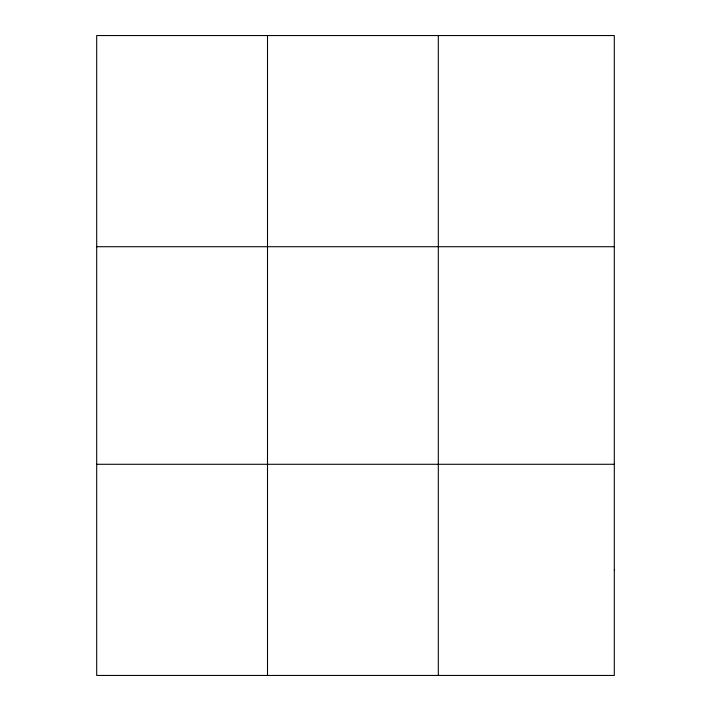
<?xml version="1.0" encoding="UTF-8"?>
<svg xmlns="http://www.w3.org/2000/svg" width="711" height="711" viewBox="0 0 711 711"><rect width="100%" height="100%" fill="white"/><g stroke="black" fill="none" stroke-linecap="round" stroke-linejoin="round"><path stroke-width="1.07" d="M267.505 675.45L267.505 35.55M438.314 675.45L438.314 35.55M96.696 246.717L614.304 246.717M96.696 464.283L614.304 464.283M614.304 569.867L614.304 675.45L96.696 675.45L96.696 35.55L614.304 35.55L614.304 569.867"/></g></svg>
